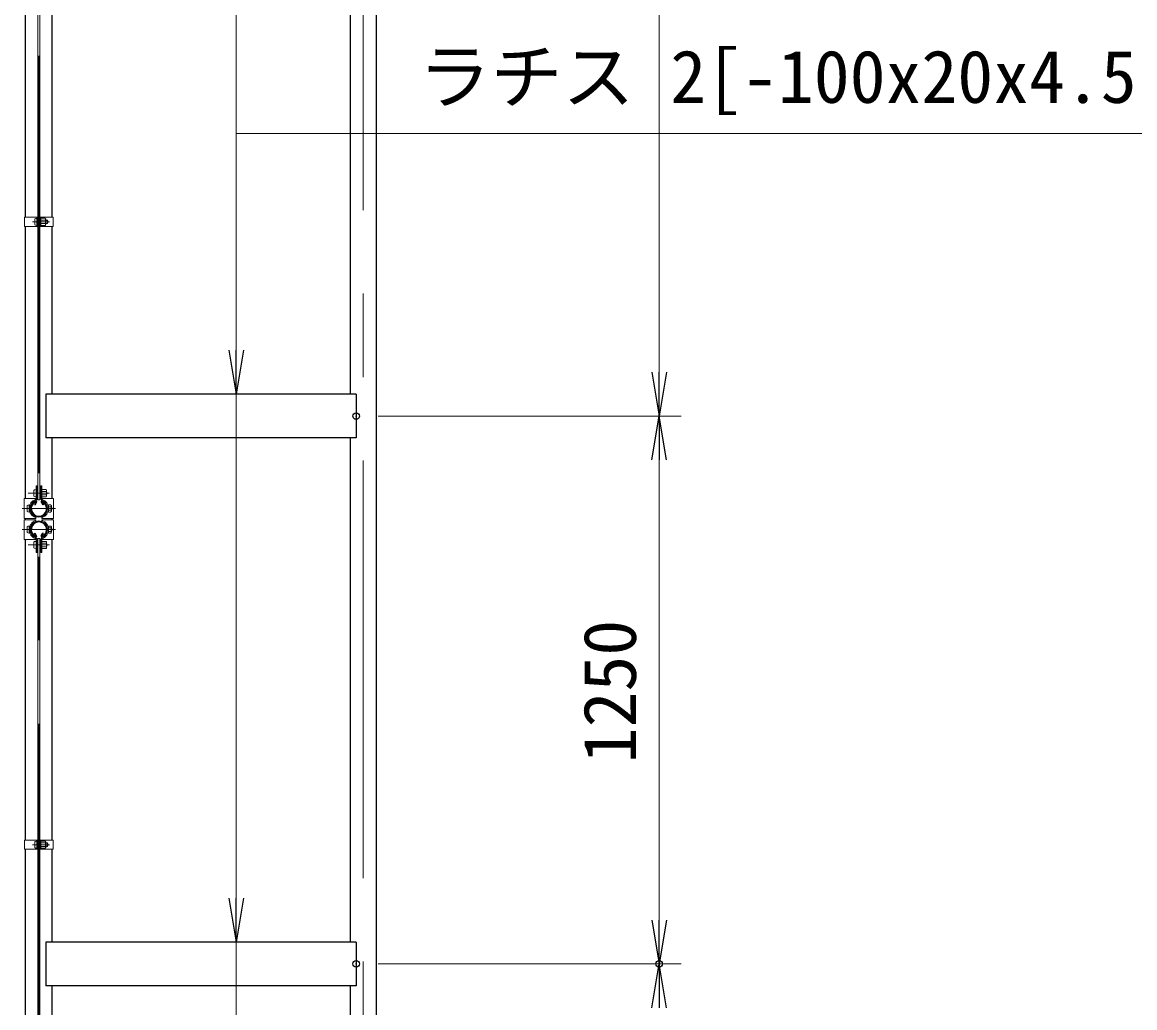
# Model space of a CAD drawing. Units: millimetres, scale not verified. Extents: x -10499 to 10501, y -7424 to 7426.
# Drawn here: x -2512 to 25, y 756 to 3004 of the extents above; entities that cross this region are included whole.
import ezdxf
from ezdxf.enums import TextEntityAlignment as Align

# ---------------------------------------------------------------- set-up
doc = ezdxf.new("R2010")
doc.units = ezdxf.units.MM
doc.header["$LTSCALE"] = 30
doc.header["$PDMODE"] = 32
doc.header["$PDSIZE"] = 15
doc.linetypes.add('USER1', pattern=[50.8, 31.75, -6.35, 6.35, -6.35])
for name, color, linetype, lineweight in [('0-1_D-STR1', 1, 'Continuous', 25), ('0-4_D-BMK', 2, 'USER1', 13), ('0-5_D-STR3', 3, 'Continuous', 13), ('0-7_D-STR-DIM', 7, 'Continuous', 13), ('0-B_D-STR-TXT', 7, 'Continuous', 13)]:
    doc.layers.add(name, color=color, linetype=linetype, lineweight=lineweight)
doc.layers.add('0-8_0', color=7, linetype='Continuous')
doc.layers.add('0-9_Defpoints', color=8, linetype='Continuous')
doc.styles.add('ＭＳ ゴシック', font='')
doc.styles.get('ＭＳ ゴシック').set_extended_font_data('MS Gothic')

# ---------------------------------------------------------------- blocks, each defined once
blk = doc.blocks.new('_Open')
at = {"layer": '0-8_0'}
blk.add_line((-30, 5), (0, 0), dxfattribs=at)
blk.add_lwpolyline([(-30, -5), (0, 0), (-30, 0)], dxfattribs=at)

msp = doc.modelspace()

# ---------------------------------------------------------------- linework, layer by layer
at = {"layer": '0-1_D-STR1'}
for p, q in [((-1704.23, -4994.43), (-1704.23, 4314.57)), ((-1764.73, 4205.57), (-1764.73, 2155.57)), ((-2504.73, 2559.07), (-2504.73, 3212.07)), ((-2444.23, 2559.07), (-2444.23, 3212.07)), ((-2504.73, 1917.12), (-2504.73, 2538.07)), ((-2444.23, 2155.57), (-2444.23, 2538.07)), ((-2458.48, 2155.57), (-2458.48, 2055.57)), ((-1750.48, 2155.57), (-2458.48, 2155.57)), ((-1750.48, 2155.57), (-1750.48, 2055.57)), ((-1750.48, 2055.57), (-2458.48, 2055.57)), ((-2444.23, 1917.12), (-2444.23, 2055.57)), ((-1764.73, 2055.57), (-1764.73, 905.57)), ((-2481.15, 1909.95), (-2484.66, 1903.87)), ((-2484.66, 1903.87), (-2483.27, 1903.07)), ((-2479.76, 1909.15), (-2483.27, 1903.07)), ((-2469.19, 1909.15), (-2465.68, 1903.07)), ((-2467.8, 1909.95), (-2464.29, 1903.87)), ((-2464.29, 1903.87), (-2465.68, 1903.07)), ((-2504.73, 1869.02), (-2504.73, 1872.12)), ((-2504.73, 1869.02), (-2504.73, 1872.12)), ((-2444.23, 1869.02), (-2444.23, 1872.12)), ((-2444.23, 1869.02), (-2444.23, 1872.12)), ((-2484.66, 1837.26), (-2483.27, 1838.07)), ((-2481.15, 1831.19), (-2484.66, 1837.26)), ((-2479.76, 1831.99), (-2483.27, 1838.07)), ((-2469.19, 1831.99), (-2465.68, 1838.07)), ((-2467.8, 1831.19), (-2464.29, 1837.26)), ((-2464.29, 1837.26), (-2465.68, 1838.07)), ((-2504.73, 1138.07), (-2504.73, 1824.02)), ((-2444.23, 1138.07), (-2444.23, 1824.02)), ((-2504.73, 401.07), (-2504.73, 1117.07)), ((-2444.23, 905.57), (-2444.23, 1117.07)), ((-2458.48, 905.57), (-2458.48, 805.57)), ((-1750.48, 905.57), (-2458.48, 905.57)), ((-1750.48, 905.57), (-1750.48, 805.57)), ((-1750.48, 805.57), (-2458.48, 805.57)), ((-2444.23, 401.07), (-2444.23, 805.57)), ((-1764.73, 805.57), (-1764.73, 5.57))]:
    msp.add_line(p, q, dxfattribs=at)
for centre, radius, start, end in [((-2474.48, 1894.62), 19.05, 114.32478, 65.67522), ((-2474.48, 1894.62), 17.45, 114.32478, 65.67522), ((-2481.5, 1910.15), 2, 330, 114.32478), ((-2481.5, 1910.15), 0.401, 330, 114.32478), ((-2467.46, 1910.15), 2, 65.67522, 210), ((-2467.46, 1910.15), 0.401, 65.67522, 210), ((-2474.48, 1846.52), 19.05, 294.32478, 245.67522), ((-2474.48, 1846.52), 17.45, 294.32478, 245.67522), ((-2481.5, 1830.98), 2, 245.67522, 30), ((-2481.5, 1830.98), 0.401, 245.67522, 30), ((-2467.46, 1830.98), 2, 150, 294.32478), ((-2467.46, 1830.98), 0.401, 150, 294.32478)]:
    msp.add_arc(centre, radius, start, end, dxfattribs=at)
at = {"layer": '0-4_D-BMK'}
for p, q in [((-2474.48, 5975.57), (-2474.48, -5044.43)), ((-1734.48, -5044.43), (-1734.48, 4349.46)), ((-2489.03, 2548.57), (-2450.43, 2548.57)), ((-2498.92, 1929.62), (-2450.04, 1929.62)), ((-2512.44, 1894.62), (-2436.51, 1894.62)), ((-2512.44, 1846.52), (-2436.51, 1846.52)), ((-2498.92, 1811.52), (-2450.04, 1811.52)), ((-2489.03, 1127.57), (-2450.43, 1127.57))]:
    msp.add_line(p, q, dxfattribs=at)
at = {"layer": '0-5_D-STR3'}
for p, q in [((-2476.73, 3856.52), (-2476.73, 1914.62)), ((-2472.23, 3856.52), (-2472.23, 1914.62)), ((-2507.03, 2559.07), (-2507.03, 2538.07)), ((-2476.73, 2559.07), (-2507.03, 2559.07)), ((-2476.73, 2538.07), (-2507.03, 2538.07)), ((-2483.83, 2555.07), (-2483.83, 2542.07)), ((-2479.03, 2559.07), (-2479.03, 2538.07)), ((-2479.03, 2556.57), (-2479.03, 2540.57)), ((-2472.23, 2559.07), (-2441.93, 2559.07)), ((-2472.23, 2538.07), (-2441.93, 2538.07)), ((-2469.93, 2559.07), (-2469.93, 2538.07)), ((-2459.93, 2556.67), (-2469.93, 2556.67)), ((-2469.93, 2556.67), (-2469.93, 2540.47)), ((-2459.93, 2552.62), (-2469.93, 2552.62)), ((-2459.93, 2544.52), (-2469.93, 2544.52)), ((-2459.93, 2540.47), (-2469.93, 2540.47)), ((-2458.93, 2554.8), (-2458.93, 2542.45)), ((-2458.93, 2552.57), (-2455.03, 2552.57)), ((-2458.93, 2551.89), (-2454.7, 2551.89)), ((-2458.93, 2545.24), (-2454.7, 2545.24)), ((-2458.93, 2544.57), (-2455.03, 2544.57)), ((-2455.03, 2552.57), (-2455.03, 2544.57)), ((-2441.93, 2559.07), (-2441.93, 2538.07)), ((-2485.78, 1936.12), (-2485.78, 1923.12)), ((-2480.98, 1946.62), (-2480.98, 1917.05)), ((-2480.98, 1946.62), (-2478.68, 1946.62)), ((-2478.68, 1946.62), (-2478.68, 1917.05)), ((-2476.98, 1934.93), (-2478.68, 1934.93)), ((-2476.98, 1934.93), (-2476.98, 1924.3)), ((-2476.98, 1933.62), (-2476.73, 1933.62)), ((-2472.23, 1933.62), (-2470.28, 1933.62)), ((-2470.28, 1946.62), (-2470.28, 1917.05)), ((-2470.28, 1946.62), (-2467.98, 1946.62)), ((-2467.98, 1946.62), (-2467.98, 1917.05)), ((-2457.98, 1937.72), (-2467.98, 1937.72)), ((-2457.98, 1933.67), (-2467.98, 1933.67)), ((-2467.98, 1933.62), (-2467.78, 1933.62)), ((-2456.98, 1935.85), (-2456.98, 1923.5)), ((-2456.98, 1933.62), (-2456.98, 1925.62)), ((-2456.98, 1932.94), (-2456.65, 1932.94)), ((-2508.13, 1917.12), (-2480.98, 1917.12)), ((-2508.13, 1917.12), (-2508.13, 1872.12)), ((-2476.98, 1924.3), (-2478.68, 1924.3)), ((-2476.98, 1925.62), (-2476.73, 1925.62)), ((-2476.73, 1914.62), (-2472.23, 1914.62)), ((-2472.23, 1925.62), (-2470.28, 1925.62)), ((-2467.98, 1925.62), (-2467.78, 1925.62)), ((-2457.98, 1925.57), (-2467.98, 1925.57)), ((-2457.98, 1921.52), (-2467.98, 1921.52)), ((-2467.98, 1917.12), (-2440.83, 1917.12)), ((-2456.98, 1926.29), (-2456.65, 1926.29)), ((-2440.83, 1917.12), (-2440.83, 1872.12)), ((-2501.28, 1901.12), (-2501.28, 1888.12)), ((-2496.48, 1902.62), (-2496.48, 1886.62)), ((-2496.11, 1898.62), (-2496.48, 1898.62)), ((-2496.11, 1890.62), (-2496.48, 1890.62)), ((-2452.48, 1898.62), (-2452.84, 1898.62)), ((-2452.48, 1890.62), (-2452.84, 1890.62)), ((-2446.98, 1902.72), (-2452.48, 1902.72)), ((-2452.48, 1902.72), (-2452.48, 1886.52)), ((-2446.98, 1898.67), (-2452.48, 1898.67)), ((-2446.98, 1890.57), (-2452.48, 1890.57)), ((-2446.98, 1886.52), (-2452.48, 1886.52)), ((-2445.98, 1900.85), (-2445.98, 1888.5)), ((-2445.98, 1898.62), (-2445.48, 1898.62)), ((-2445.98, 1898.62), (-2445.48, 1898.62)), ((-2445.98, 1897.94), (-2445.15, 1897.94)), ((-2445.98, 1891.29), (-2445.15, 1891.29)), ((-2445.98, 1890.62), (-2445.48, 1890.62)), ((-2445.98, 1890.62), (-2445.48, 1890.62)), ((-2445.48, 1898.62), (-2445.48, 1890.62)), ((-2508.13, 1872.12), (-2481.18, 1872.12)), ((-2508.13, 1869.02), (-2481.18, 1869.02)), ((-2508.13, 1824.02), (-2508.13, 1869.02)), ((-2501.28, 1840.02), (-2501.28, 1853.02)), ((-2496.48, 1838.52), (-2496.48, 1854.52)), ((-2481.18, 1876.09), (-2481.96, 1873.93)), ((-2481.18, 1865.04), (-2481.96, 1867.2)), ((-2481.18, 1876.09), (-2481.18, 1872.12)), ((-2481.18, 1865.04), (-2481.18, 1869.02)), ((-2467.78, 1876.09), (-2467.78, 1872.12)), ((-2467.78, 1876.09), (-2466.99, 1873.93)), ((-2467.78, 1872.12), (-2440.83, 1872.12)), ((-2467.78, 1865.04), (-2467.78, 1869.02)), ((-2467.78, 1869.02), (-2440.83, 1869.02)), ((-2467.78, 1865.04), (-2466.99, 1867.2)), ((-2446.98, 1854.62), (-2452.48, 1854.62)), ((-2452.48, 1838.42), (-2452.48, 1854.62)), ((-2445.98, 1840.28), (-2445.98, 1852.63)), ((-2440.83, 1824.02), (-2440.83, 1869.02)), ((-2496.11, 1850.52), (-2496.48, 1850.52)), ((-2496.11, 1842.52), (-2496.48, 1842.52)), ((-2452.48, 1850.52), (-2452.84, 1850.52)), ((-2452.48, 1842.52), (-2452.84, 1842.52)), ((-2446.98, 1850.57), (-2452.48, 1850.57)), ((-2446.98, 1842.47), (-2452.48, 1842.47)), ((-2446.98, 1838.42), (-2452.48, 1838.42)), ((-2445.98, 1850.52), (-2445.48, 1850.52)), ((-2445.98, 1850.52), (-2445.48, 1850.52)), ((-2445.98, 1849.84), (-2445.15, 1849.84)), ((-2445.98, 1843.19), (-2445.15, 1843.19)), ((-2445.98, 1842.52), (-2445.48, 1842.52)), ((-2445.98, 1842.52), (-2445.48, 1842.52)), ((-2445.48, 1842.52), (-2445.48, 1850.52)), ((-2508.13, 1824.02), (-2480.98, 1824.02)), ((-2485.78, 1805.02), (-2485.78, 1818.02)), ((-2480.98, 1794.52), (-2480.98, 1824.09)), ((-2478.68, 1794.52), (-2478.68, 1824.09)), ((-2476.98, 1816.83), (-2478.68, 1816.83)), ((-2476.98, 1806.2), (-2478.68, 1806.2)), ((-2476.98, 1806.2), (-2476.98, 1816.83)), ((-2476.98, 1815.52), (-2476.73, 1815.52)), ((-2476.98, 1807.52), (-2476.73, 1807.52)), ((-2476.73, 1826.52), (-2476.73, -1045.38)), ((-2476.73, 1826.52), (-2472.23, 1826.52)), ((-2472.23, 1826.52), (-2472.23, -1045.38)), ((-2472.23, 1815.52), (-2470.28, 1815.52)), ((-2472.23, 1807.52), (-2470.28, 1807.52)), ((-2470.28, 1794.52), (-2470.28, 1824.09)), ((-2467.98, 1794.52), (-2467.98, 1824.09)), ((-2467.98, 1824.02), (-2440.83, 1824.02)), ((-2457.98, 1819.62), (-2467.98, 1819.62)), ((-2457.98, 1815.57), (-2467.98, 1815.57)), ((-2467.98, 1815.52), (-2467.78, 1815.52)), ((-2467.98, 1807.52), (-2467.78, 1807.52)), ((-2457.98, 1807.47), (-2467.98, 1807.47)), ((-2457.98, 1803.42), (-2467.98, 1803.42)), ((-2456.98, 1805.28), (-2456.98, 1817.63)), ((-2456.98, 1807.52), (-2456.98, 1815.52)), ((-2456.98, 1814.84), (-2456.65, 1814.84)), ((-2456.98, 1808.19), (-2456.65, 1808.19)), ((-2480.98, 1794.52), (-2478.68, 1794.52)), ((-2470.28, 1794.52), (-2467.98, 1794.52)), ((-2507.03, 1138.07), (-2507.03, 1117.07)), ((-2476.73, 1138.07), (-2507.03, 1138.07)), ((-2476.73, 1117.07), (-2507.03, 1117.07)), ((-2483.83, 1134.07), (-2483.83, 1121.07)), ((-2479.03, 1138.07), (-2479.03, 1117.07)), ((-2479.03, 1135.57), (-2479.03, 1119.57)), ((-2472.23, 1138.07), (-2441.93, 1138.07)), ((-2472.23, 1117.07), (-2441.93, 1117.07)), ((-2469.93, 1138.07), (-2469.93, 1117.07)), ((-2459.93, 1135.67), (-2469.93, 1135.67)), ((-2469.93, 1135.67), (-2469.93, 1119.47)), ((-2459.93, 1131.62), (-2469.93, 1131.62)), ((-2459.93, 1123.52), (-2469.93, 1123.52)), ((-2459.93, 1119.47), (-2469.93, 1119.47)), ((-2458.93, 1133.8), (-2458.93, 1121.45)), ((-2458.93, 1131.57), (-2455.03, 1131.57)), ((-2458.93, 1130.89), (-2454.7, 1130.89)), ((-2458.93, 1124.24), (-2454.7, 1124.24)), ((-2458.93, 1123.57), (-2455.03, 1123.57)), ((-2455.03, 1131.57), (-2455.03, 1123.57)), ((-2441.93, 1138.07), (-2441.93, 1117.07))]:
    msp.add_line(p, q, dxfattribs=at)
for centre, radius, start, end in [((-2467.63, 2548.57), 8.7, 332.26063, 27.73937), ((-2461.48, 2542.49), 2.55, 307.42505, 52.57495), ((-2461.46, 2554.64), 2.54, 307.21089, 52.78911), ((-2462.53, 2548.57), 8.5, 331.92751, 28.07249), ((-2465.68, 1929.62), 8.7, 332.26063, 27.73937), ((-2459.51, 1935.69), 2.54, 307.21089, 52.78911), ((-2464.48, 1929.62), 8.5, 331.92751, 28.07249), ((-2474.48, 1894.62), 22, 110.1633, 250.11694), ((-2474.48, 1894.62), 19.7, 109.83718, 250.11694), ((-2482.98, 1917.05), 2, 297.27961, 0), ((-2482.98, 1917.05), 4.3, 294.96438, 0), ((-2465.98, 1917.05), 4.3, 180, 245.03562), ((-2465.98, 1917.05), 2, 180, 242.72039), ((-2474.48, 1894.62), 19.7, 289.88306, 70.16282), ((-2474.48, 1894.62), 22, 289.88306, 69.8367), ((-2459.53, 1923.54), 2.55, 307.42505, 52.57495), ((-2454.68, 1894.62), 8.7, 332.26063, 27.73937), ((-2448.53, 1888.54), 2.55, 307.42505, 52.57495), ((-2448.51, 1900.69), 2.54, 307.21089, 52.78911), ((-2452.98, 1894.62), 8.5, 331.92751, 28.07249), ((-2474.48, 1846.52), 22, 109.88306, 249.8367), ((-2474.48, 1846.52), 19.7, 109.88306, 250.16282), ((-2474.48, 1846.52), 19.7, 289.83718, 70.11694), ((-2474.48, 1846.52), 22, 290.1633, 70.11694), ((-2448.53, 1852.59), 2.55, 307.42505, 52.57495), ((-2482.98, 1824.09), 4.3, 0, 65.03562), ((-2465.98, 1824.09), 4.3, 114.96438, 180), ((-2454.68, 1846.52), 8.7, 332.26063, 27.73937), ((-2448.51, 1840.44), 2.54, 307.21089, 52.78911), ((-2452.98, 1846.52), 8.5, 331.92751, 28.07249), ((-2482.98, 1824.09), 2, 0, 62.72039), ((-2465.98, 1824.09), 2, 117.27961, 180), ((-2459.53, 1817.59), 2.55, 307.42505, 52.57495), ((-2465.68, 1811.52), 8.7, 332.26063, 27.73937), ((-2459.51, 1805.44), 2.54, 307.21089, 52.78911), ((-2464.48, 1811.52), 8.5, 331.92751, 28.07249), ((-2467.63, 1127.57), 8.7, 332.26063, 27.73937), ((-2461.48, 1121.49), 2.55, 307.42505, 52.57495), ((-2461.46, 1133.64), 2.54, 307.21089, 52.78911), ((-2462.53, 1127.57), 8.5, 331.92751, 28.07249)]:
    msp.add_arc(centre, radius, start, end, dxfattribs=at)
for centre, start_param, end_param in [((-2479.03, 2555.07), 1.5707963, 3.1415927), ((-2479.03, 2542.07), 3.1415927, 4.712389), ((-2480.98, 1936.12), 1.5707963, 3.1415927), ((-2480.98, 1923.12), 3.1415927, 4.712389), ((-2496.48, 1901.12), 1.5707963, 3.1415927), ((-2496.48, 1888.12), 3.1415927, 4.712389), ((-2496.48, 1853.02), 1.5707963, 3.1415927), ((-2496.48, 1840.02), 3.1415927, 4.712389), ((-2480.98, 1818.02), 1.5707963, 3.1415927), ((-2480.98, 1805.02), 3.1415927, 4.712389), ((-2479.03, 1134.07), 1.5707963, 3.1415927), ((-2479.03, 1121.07), 3.1415927, 4.712389)]:
    msp.add_ellipse(centre, major_axis=(4.8, 0), ratio=0.3125, start_param=start_param, end_param=end_param, dxfattribs=at)
at = {"layer": '0-7_D-STR-DIM'}
for p, q in [((-1059.48, 2205.57), (-1059.48, 4205.57)), ((-1700.48, 2105.57), (-1009.48, 2105.57)), ((-1700.48, 2105.57), (-1009.48, 2105.57)), ((-1059.48, 2005.57), (-1059.48, 955.57)), ((-1700.48, 855.57), (-1009.48, 855.57)), ((-1700.48, 855.57), (-1009.48, 855.57))]:
    msp.add_line(p, q, dxfattribs=at)
at = {"layer": '0-9_Defpoints'}
for p in [(-1750.48, 2105.57), (-1750.48, 855.57), (-1059.48, 855.57)]:
    msp.add_point(p, dxfattribs=at)
at = {"layer": '0-B_D-STR-TXT'}
for p, q in [((-2024.48, 2965.49), (-2024.48, -3792.43)), ((-2024.48, 2965.49), (-2024.48, -692.43)), ((-2024.48, 2965.49), (-2024.48, -3142.43)), ((-2024.48, 2965.49), (-2024.48, -2792.43)), ((-2024.48, 2965.49), (-2024.48, -2392.43)), ((-2024.48, 2965.49), (-2024.48, 7.57)), ((-2024.48, 2965.49), (-2024.48, -3492.43)), ((-2024.48, 2965.49), (-2024.48, 907.57)), ((-2024.48, 2750.57), (-2024.48, -1342.43)), ((-2024.48, 2750.57), (-2024.48, 2157.57)), ((-2024.48, 2750.57), (-2024.48, -1892.43))]:
    msp.add_line(p, q, dxfattribs=at)
msp.add_lwpolyline([(42.08, 2750.57), (-2024.48, 2750.57), (-2024.48, 4203.57)], dxfattribs=at)

# ---------------------------------------------------------------- block references
at = {"layer": '0-7_D-STR-DIM', "xscale": 3.333333, "yscale": 3.333333}
for p, rotation in [((-1059.48, 2105.57), 270), ((-1059.48, 2105.57), 90), ((-1059.48, 855.57), 270), ((-1059.48, 855.57), 90)]:
    msp.add_blockref('_Open', p, dxfattribs=dict(at, rotation=rotation))
at = {"layer": '0-B_D-STR-TXT', "xscale": 3.333333, "yscale": 3.333333, "rotation": 270}
for p in [(-2024.48, 2155.57), (-2024.48, 905.57)]:
    msp.add_blockref('_Open', p, dxfattribs=at)

# ---------------------------------------------------------------- texts
at = {"layer": '0-7_D-STR-DIM', "style": 'ＭＳ ゴシック'}
msp.add_text('1250', height=120.3, rotation=90, dxfattribs=at).set_placement((-1076.35, 1313.32), align=Align.BOTTOM_LEFT)
at = {"layer": '0-B_D-STR-TXT', "style": 'ＭＳ ゴシック'}
msp.add_text('ラチス 2[-100x20x4.5', height=120.3, dxfattribs=at).set_placement((-1608.24, 2783.94), align=Align.BOTTOM_LEFT)

doc.saveas('drawing.dxf')
